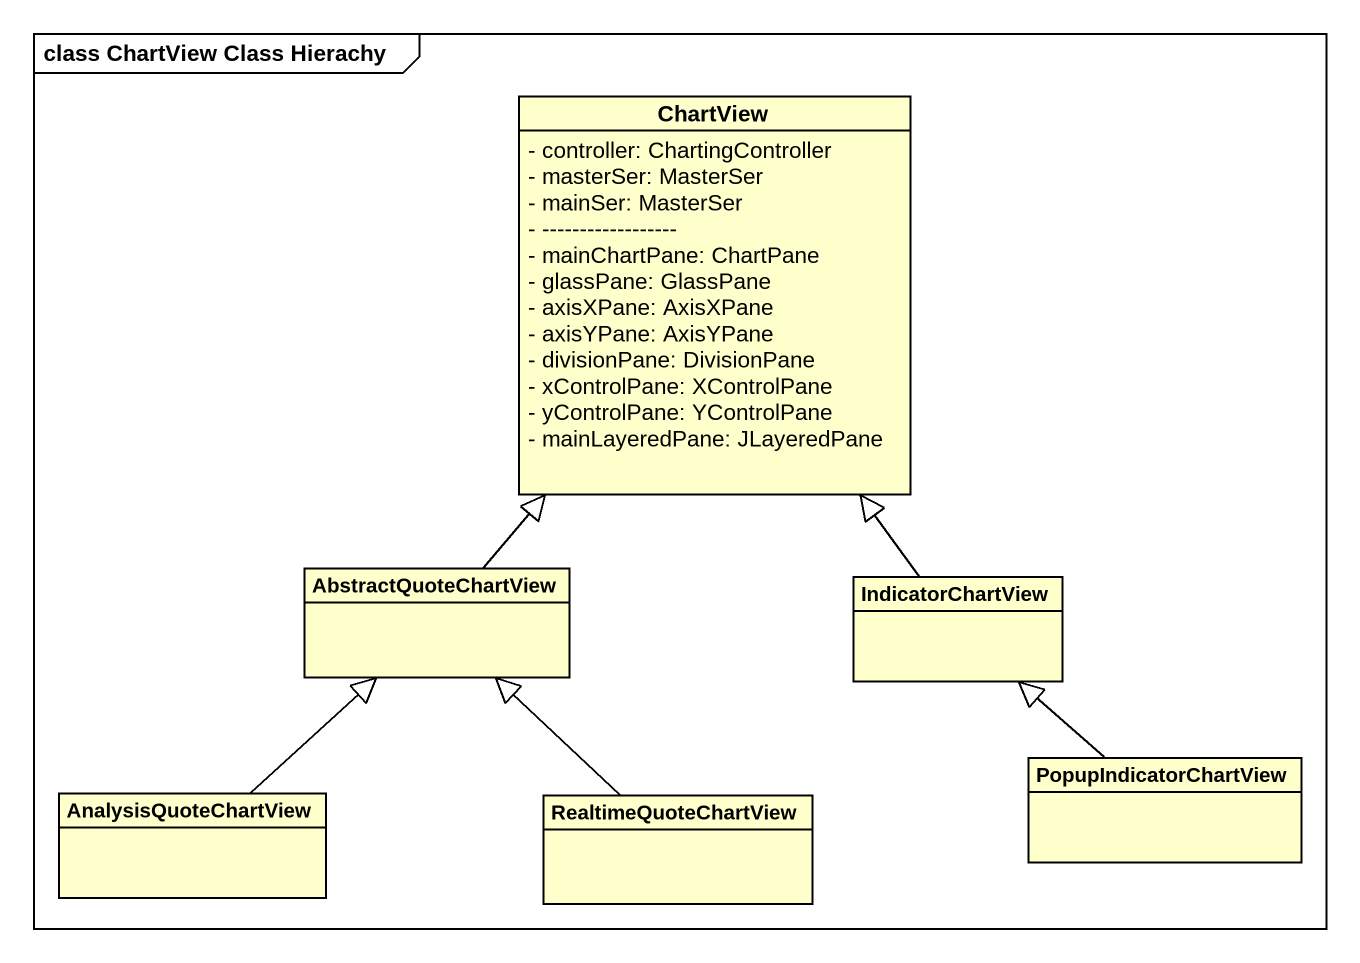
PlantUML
@startuml
mainframe class ChartView Class Hierachy
hide circle
hide empty members
skinparam classAttributeIconSize 0
class ChartView {
  - controller: ChartingController
  - masterSer: MasterSer
  - mainSer: MasterSer
  - ~--~--~--~--~--~--~--~--~--
  - mainChartPane: ChartPane
  - glassPane: GlassPane
  - axisXPane: AxisXPane
  - axisYPane: AxisYPane
  - divisionPane: DivisionPane
  - xControlPane: XControlPane
  - yControlPane: YControlPane
  - mainLayeredPane: JLayeredPane
}
class AbstractQuoteChartView
class IndicatorChartView
class AnalysisQuoteChartView
class PopupIndicatorChartView
class RealtimeQuoteChartView
AbstractQuoteChartView -up-|> ChartView
IndicatorChartView -up-|> ChartView
AnalysisQuoteChartView -up-|> AbstractQuoteChartView
PopupIndicatorChartView -up-|> IndicatorChartView
RealtimeQuoteChartView -up-|> AbstractQuoteChartView
@enduml
